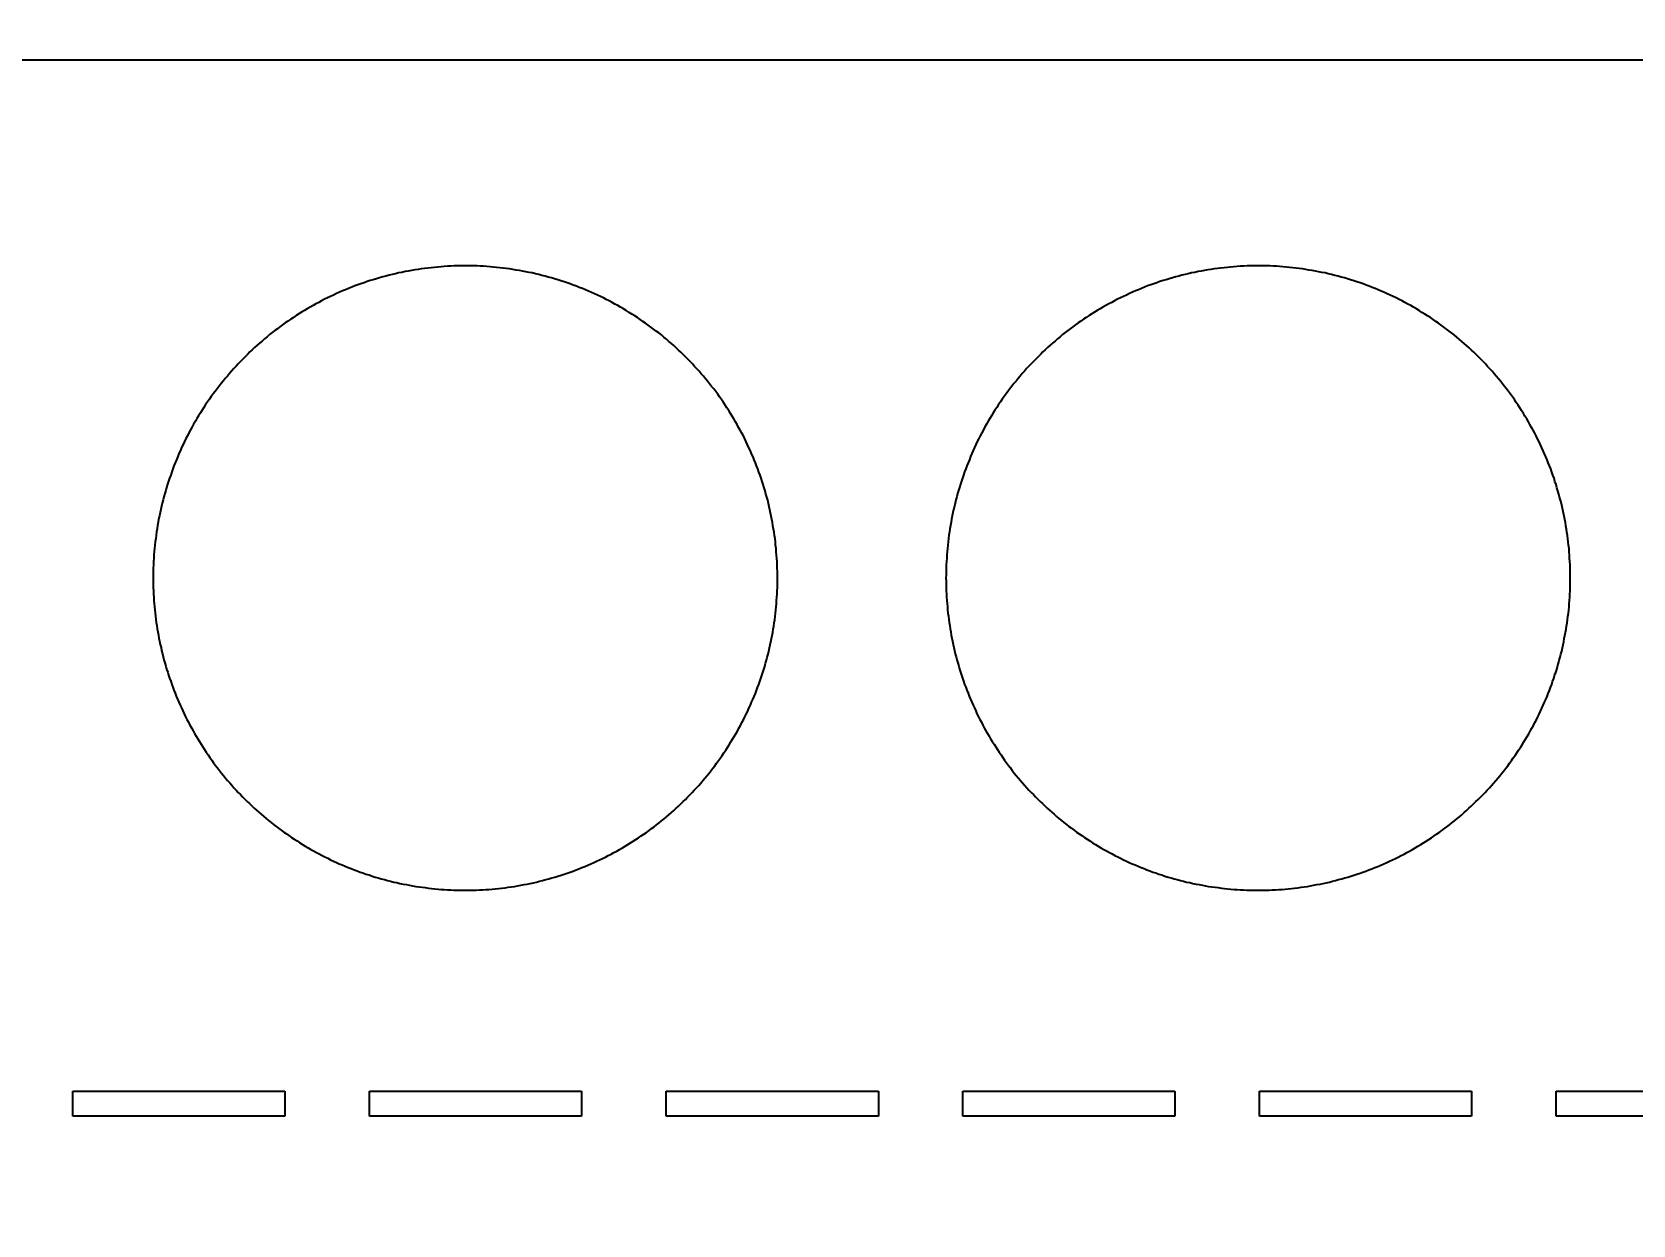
# Model space of a CAD drawing. Extents: x 0 to 420, y 0 to 297.
# Drawn here: x 126.87 to 137.13, y 162.62 to 170.26 of the extents above; entities that cross this region are included whole.
import ezdxf
from ezdxf.enums import TextEntityAlignment as Align

# ---------------------------------------------------------------- set-up
doc = ezdxf.new("R2010")
doc.units = 0
doc.header["$LTSCALE"] = 23.1
doc.layers.add('10000_FRONT', color=7, linetype='CONTINUOUS')
doc.layers.add('10100_DIM_FRONT', color=7, linetype='CONTINUOUS')
doc.dimstyles.get("Standard").update_dxf_attribs({"dimtxt": 2.5, "dimasz": 2.5, "dimexe": 1.25, "dimexo": 0.625, "dimtad": 1, "dimcen": 2.5, "dimazin": 3, "dimtfac": 1, "dimtmove": 0, "dimatfit": 3})

# ---------------------------------------------------------------- blocks, each defined once
blk = doc.blocks.new('*D0')
at = {"layer": '10100_DIM_FRONT', "linetype": 'CONTINUOUS'}
for p, q in [((147.4, 192.56), (147.4, 130.062)), ((103.9, 151.511), (103.9, 130.062)), ((103.9, 132.062), (125.65, 132.062)), ((147.4, 132.062), (125.65, 132.062))]:
    blk.add_line(p, q, dxfattribs=at)
for points in [[(107.4, 132.562), (103.9, 132.062), (107.4, 131.562)], [(143.9, 131.562), (147.4, 132.062), (143.9, 132.562)]]:
    blk.add_solid(points, dxfattribs=at)
blk.add_text('43,5', height=3.5, dxfattribs=at).set_placement((121.617, 132.937), (131.367, 132.937), align=Align.FIT)
blk = doc.blocks.new('*D1')
at = {"layer": '10100_DIM_FRONT', "linetype": 'CONTINUOUS'}
for p, q in [((111.900486, 192.560113), (111.900486, 137.865388)), ((147.400486, 192.560113), (147.400486, 137.865388)), ((111.900486, 139.865388), (129.650486, 139.865388)), ((147.400486, 139.865388), (129.650486, 139.865388))]:
    blk.add_line(p, q, dxfattribs=at)
for points in [[(115.400486, 140.365388), (111.900486, 139.865388), (115.400486, 139.365388)], [(143.900486, 139.365388), (147.400486, 139.865388), (143.900486, 140.365388)]]:
    blk.add_solid(points, dxfattribs=at)
blk.add_text('35,5', height=3.5, dxfattribs=at).set_placement((125.819828, 140.740388), (135.319828, 140.740388), align=Align.FIT)

msp = doc.modelspace()

# ---------------------------------------------------------------- linework, layer by layer
at = {"layer": '10000_FRONT', "color": 7, "linetype": 'CONTINUOUS'}
for p, q in [((111.9, 170.081), (147.4, 170.081)), ((127.137, 163.315), (127.137, 163.475)), ((127.137, 163.475), (128.495, 163.475)), ((128.495, 163.475), (128.495, 163.315)), ((129.037, 163.315), (129.037, 163.475)), ((129.037, 163.475), (130.396, 163.475)), ((130.396, 163.475), (130.396, 163.315)), ((130.938, 163.315), (130.938, 163.475)), ((130.938, 163.475), (132.297, 163.475)), ((132.297, 163.475), (132.297, 163.315)), ((132.839, 163.315), (132.839, 163.475)), ((132.839, 163.475), (134.197, 163.475)), ((134.197, 163.475), (134.197, 163.315)), ((134.74, 163.315), (134.74, 163.475)), ((134.74, 163.475), (136.098, 163.475)), ((136.098, 163.475), (136.098, 163.315)), ((136.64, 163.315), (136.64, 163.475)), ((136.64, 163.475), (137.999, 163.475)), ((128.495, 163.315), (127.137, 163.315)), ((130.396, 163.315), (129.037, 163.315)), ((132.297, 163.315), (130.938, 163.315)), ((134.197, 163.315), (132.839, 163.315)), ((136.098, 163.315), (134.74, 163.315)), ((137.999, 163.315), (136.64, 163.315))]:
    msp.add_line(p, q, dxfattribs=at)
for points in [[(131.65, 166.761), (131.65, 166.782), (131.65, 166.803), (131.649, 166.824), (131.649, 166.845), (131.648, 166.867), (131.646, 166.887), (131.645, 166.908), (131.643, 166.929), (131.642, 166.95), (131.639, 166.971), (131.637, 166.992), (131.635, 167.012), (131.632, 167.033), (131.629, 167.054), (131.626, 167.075), (131.622, 167.095), (131.619, 167.116), (131.615, 167.136), (131.611, 167.157), (131.607, 167.177), (131.602, 167.198), (131.598, 167.218), (131.593, 167.238), (131.588, 167.259), (131.582, 167.279), (131.577, 167.299), (131.571, 167.319), (131.565, 167.339), (131.559, 167.36), (131.552, 167.38), (131.546, 167.4), (131.539, 167.42), (131.532, 167.44), (131.525, 167.46), (131.517, 167.479), (131.509, 167.499), (131.502, 167.518), (131.494, 167.538), (131.485, 167.557), (131.477, 167.576), (131.468, 167.595), (131.459, 167.614), (131.45, 167.633), (131.441, 167.652), (131.432, 167.671), (131.422, 167.689), (131.412, 167.708), (131.402, 167.726), (131.392, 167.744), (131.382, 167.762), (131.371, 167.781), (131.36, 167.798), (131.35, 167.816), (131.338, 167.834), (131.327, 167.852), (131.316, 167.869), (131.304, 167.886), (131.292, 167.904), (131.28, 167.921), (131.268, 167.938), (131.255, 167.955), (131.242, 167.972), (131.229, 167.989), (131.216, 168.005), (131.203, 168.022), (131.19, 168.038), (131.176, 168.054), (131.162, 168.07), (131.149, 168.086), (131.135, 168.102), (131.12, 168.117), (131.106, 168.133), (131.092, 168.148), (131.077, 168.163), (131.062, 168.178), (131.047, 168.193), (131.032, 168.207), (131.017, 168.221), (131.002, 168.236), (130.986, 168.25), (130.971, 168.264), (130.955, 168.277), (130.939, 168.291), (130.923, 168.304), (130.907, 168.318), (130.89, 168.331), (130.874, 168.343), (130.857, 168.356), (130.84, 168.369), (130.823, 168.381), (130.806, 168.393), (130.789, 168.405), (130.772, 168.417), (130.754, 168.429), (130.736, 168.441), (130.718, 168.452), (130.7, 168.463), (130.682, 168.474), (130.664, 168.485), (130.646, 168.496), (130.628, 168.506), (130.609, 168.516), (130.591, 168.526), (130.572, 168.536), (130.553, 168.546), (130.535, 168.555), (130.516, 168.564), (130.497, 168.573), (130.478, 168.582), (130.459, 168.591), (130.439, 168.599), (130.42, 168.607), (130.401, 168.615), (130.381, 168.623), (130.362, 168.63), (130.342, 168.638), (130.323, 168.645), (130.303, 168.652), (130.283, 168.659), (130.263, 168.665), (130.243, 168.671), (130.223, 168.677), (130.203, 168.683), (130.182, 168.689), (130.162, 168.695), (130.142, 168.7), (130.121, 168.705), (130.1, 168.71), (130.08, 168.715), (130.059, 168.719), (130.038, 168.723), (130.017, 168.727), (129.997, 168.731), (129.976, 168.734), (129.955, 168.738), (129.934, 168.741), (129.913, 168.744), (129.893, 168.746), (129.872, 168.749), (129.851, 168.751), (129.83, 168.753), (129.809, 168.755), (129.788, 168.756), (129.767, 168.758), (129.746, 168.759), (129.726, 168.76), (129.705, 168.76), (129.684, 168.761), (129.663, 168.761), (129.642, 168.761), (129.621, 168.761), (129.6, 168.76), (129.579, 168.76), (129.558, 168.759), (129.537, 168.758), (129.516, 168.757), (129.495, 168.755), (129.474, 168.753), (129.453, 168.751), (129.432, 168.749), (129.41, 168.747), (129.389, 168.744), (129.368, 168.741), (129.348, 168.738), (129.327, 168.735), (129.306, 168.731), (129.285, 168.727), (129.265, 168.724), (129.244, 168.719), (129.223, 168.715), (129.203, 168.71), (129.182, 168.706), (129.162, 168.701), (129.142, 168.695), (129.122, 168.69), (129.101, 168.684), (129.081, 168.678), (129.061, 168.672), (129.041, 168.666), (129.021, 168.66), (129.002, 168.653), (128.982, 168.646), (128.962, 168.639), (128.942, 168.632), (128.923, 168.624), (128.903, 168.616), (128.884, 168.608), (128.864, 168.6), (128.845, 168.592), (128.826, 168.583), (128.807, 168.574), (128.787, 168.565), (128.768, 168.556), (128.749, 168.547), (128.73, 168.537), (128.712, 168.527), (128.693, 168.517), (128.675, 168.507), (128.656, 168.497)], [(136.73, 166.761), (136.73, 166.782), (136.73, 166.803), (136.729, 166.824), (136.729, 166.845), (136.728, 166.867), (136.726, 166.887), (136.725, 166.908), (136.723, 166.929), (136.722, 166.95), (136.719, 166.971), (136.717, 166.992), (136.715, 167.012), (136.712, 167.033), (136.709, 167.054), (136.706, 167.075), (136.702, 167.095), (136.699, 167.116), (136.695, 167.136), (136.691, 167.157), (136.687, 167.177), (136.682, 167.198), (136.678, 167.218), (136.673, 167.238), (136.668, 167.259), (136.662, 167.279), (136.657, 167.299), (136.651, 167.319), (136.645, 167.339), (136.639, 167.36), (136.632, 167.38), (136.626, 167.4), (136.619, 167.42), (136.612, 167.44), (136.605, 167.46), (136.597, 167.479), (136.589, 167.499), (136.582, 167.518), (136.574, 167.538), (136.565, 167.557), (136.557, 167.576), (136.548, 167.595), (136.539, 167.614), (136.53, 167.633), (136.521, 167.652), (136.512, 167.671), (136.502, 167.689), (136.492, 167.708), (136.482, 167.726), (136.472, 167.744), (136.462, 167.762), (136.451, 167.781), (136.44, 167.798), (136.43, 167.816), (136.418, 167.834), (136.407, 167.852), (136.396, 167.869), (136.384, 167.886), (136.372, 167.904), (136.36, 167.921), (136.348, 167.938), (136.335, 167.955), (136.322, 167.972), (136.309, 167.989), (136.296, 168.005), (136.283, 168.022), (136.27, 168.038), (136.256, 168.054), (136.242, 168.07), (136.229, 168.086), (136.215, 168.102), (136.2, 168.117), (136.186, 168.133), (136.172, 168.148), (136.157, 168.163), (136.142, 168.178), (136.127, 168.193), (136.112, 168.207), (136.097, 168.221), (136.082, 168.236), (136.066, 168.25), (136.051, 168.264), (136.035, 168.277), (136.019, 168.291), (136.003, 168.304), (135.987, 168.318), (135.97, 168.331), (135.954, 168.343), (135.937, 168.356), (135.92, 168.369), (135.903, 168.381), (135.886, 168.393), (135.869, 168.405), (135.852, 168.417), (135.834, 168.429), (135.816, 168.441), (135.798, 168.452), (135.78, 168.463), (135.762, 168.474), (135.744, 168.485), (135.726, 168.496), (135.708, 168.506), (135.689, 168.516), (135.671, 168.526), (135.652, 168.536), (135.633, 168.546), (135.615, 168.555), (135.596, 168.564), (135.577, 168.573), (135.558, 168.582), (135.539, 168.591), (135.519, 168.599), (135.5, 168.607), (135.481, 168.615), (135.461, 168.623), (135.442, 168.63), (135.422, 168.638), (135.403, 168.645), (135.383, 168.652), (135.363, 168.659), (135.343, 168.665), (135.323, 168.671), (135.303, 168.677), (135.283, 168.683), (135.262, 168.689), (135.242, 168.695), (135.222, 168.7), (135.201, 168.705), (135.18, 168.71), (135.16, 168.715), (135.139, 168.719), (135.118, 168.723), (135.097, 168.727), (135.077, 168.731), (135.056, 168.734), (135.035, 168.738), (135.014, 168.741), (134.993, 168.744), (134.973, 168.746), (134.952, 168.749), (134.931, 168.751), (134.91, 168.753), (134.889, 168.755), (134.868, 168.756), (134.847, 168.758), (134.826, 168.759), (134.806, 168.76), (134.785, 168.76), (134.764, 168.761), (134.743, 168.761), (134.722, 168.761), (134.701, 168.761), (134.68, 168.76), (134.659, 168.76), (134.638, 168.759), (134.617, 168.758), (134.596, 168.757), (134.575, 168.755), (134.554, 168.753), (134.533, 168.751), (134.512, 168.749), (134.49, 168.747), (134.469, 168.744), (134.448, 168.741), (134.428, 168.738), (134.407, 168.735), (134.386, 168.731), (134.365, 168.727), (134.345, 168.724), (134.324, 168.719), (134.303, 168.715), (134.283, 168.71), (134.262, 168.706), (134.242, 168.701), (134.222, 168.695), (134.202, 168.69), (134.181, 168.684), (134.161, 168.678), (134.141, 168.672), (134.121, 168.666), (134.101, 168.66), (134.082, 168.653), (134.062, 168.646), (134.042, 168.639), (134.022, 168.632), (134.003, 168.624), (133.983, 168.616), (133.964, 168.608), (133.944, 168.6), (133.925, 168.592), (133.906, 168.583), (133.887, 168.574), (133.867, 168.565), (133.848, 168.556), (133.829, 168.547), (133.81, 168.537), (133.792, 168.527), (133.773, 168.517), (133.755, 168.507), (133.736, 168.497)], [(128.656, 168.497), (128.638, 168.486), (128.62, 168.475), (128.602, 168.464), (128.584, 168.453), (128.567, 168.442), (128.549, 168.431), (128.532, 168.419), (128.514, 168.407), (128.497, 168.395), (128.48, 168.383), (128.463, 168.371), (128.447, 168.358), (128.43, 168.346), (128.413, 168.333), (128.397, 168.32), (128.381, 168.306), (128.365, 168.293), (128.349, 168.279), (128.333, 168.266), (128.317, 168.252), (128.301, 168.238), (128.286, 168.223), (128.271, 168.209), (128.255, 168.194), (128.24, 168.179), (128.225, 168.164), (128.211, 168.149), (128.196, 168.134), (128.182, 168.118), (128.167, 168.103), (128.153, 168.087), (128.139, 168.071), (128.126, 168.055), (128.112, 168.039), (128.099, 168.023), (128.086, 168.007), (128.073, 167.99), (128.06, 167.974), (128.047, 167.957), (128.035, 167.94), (128.023, 167.923), (128.011, 167.906), (127.999, 167.889), (127.987, 167.872), (127.976, 167.854), (127.964, 167.837), (127.953, 167.819), (127.942, 167.801), (127.931, 167.783), (127.921, 167.765), (127.91, 167.747), (127.9, 167.729), (127.89, 167.71), (127.88, 167.692), (127.87, 167.673), (127.861, 167.654), (127.851, 167.635), (127.842, 167.616), (127.833, 167.597), (127.825, 167.577), (127.816, 167.558), (127.808, 167.539), (127.8, 167.519), (127.792, 167.5), (127.784, 167.48), (127.777, 167.461), (127.77, 167.441), (127.763, 167.421), (127.756, 167.401), (127.749, 167.382), (127.743, 167.362), (127.737, 167.342), (127.731, 167.322), (127.725, 167.302), (127.719, 167.282), (127.714, 167.261), (127.709, 167.241), (127.704, 167.221), (127.699, 167.2), (127.695, 167.18), (127.691, 167.159), (127.686, 167.139), (127.683, 167.118), (127.679, 167.098), (127.676, 167.077), (127.672, 167.056), (127.669, 167.035), (127.667, 167.014), (127.664, 166.993), (127.662, 166.972), (127.66, 166.951), (127.658, 166.93), (127.656, 166.909), (127.655, 166.888), (127.653, 166.867), (127.652, 166.846), (127.651, 166.825), (127.651, 166.803), (127.651, 166.782), (127.65, 166.761)], [(133.736, 168.497), (133.718, 168.486), (133.7, 168.475), (133.682, 168.464), (133.664, 168.453), (133.647, 168.442), (133.629, 168.431), (133.612, 168.419), (133.594, 168.407), (133.577, 168.395), (133.56, 168.383), (133.543, 168.371), (133.527, 168.358), (133.51, 168.346), (133.493, 168.333), (133.477, 168.32), (133.461, 168.306), (133.445, 168.293), (133.429, 168.279), (133.413, 168.266), (133.397, 168.252), (133.381, 168.238), (133.366, 168.223), (133.351, 168.209), (133.335, 168.194), (133.32, 168.179), (133.305, 168.164), (133.291, 168.149), (133.276, 168.134), (133.262, 168.118), (133.247, 168.103), (133.233, 168.087), (133.219, 168.071), (133.206, 168.055), (133.192, 168.039), (133.179, 168.023), (133.166, 168.007), (133.153, 167.99), (133.14, 167.974), (133.127, 167.957), (133.115, 167.94), (133.103, 167.923), (133.091, 167.906), (133.079, 167.889), (133.067, 167.872), (133.056, 167.854), (133.044, 167.837), (133.033, 167.819), (133.022, 167.801), (133.011, 167.783), (133.001, 167.765), (132.99, 167.747), (132.98, 167.729), (132.97, 167.71), (132.96, 167.692), (132.95, 167.673), (132.941, 167.654), (132.931, 167.635), (132.922, 167.616), (132.913, 167.597), (132.905, 167.577), (132.896, 167.558), (132.888, 167.539), (132.88, 167.519), (132.872, 167.5), (132.864, 167.48), (132.857, 167.461), (132.85, 167.441), (132.843, 167.421), (132.836, 167.401), (132.829, 167.382), (132.823, 167.362), (132.817, 167.342), (132.811, 167.322), (132.805, 167.302), (132.799, 167.282), (132.794, 167.261), (132.789, 167.241), (132.784, 167.221), (132.779, 167.2), (132.775, 167.18), (132.771, 167.159), (132.766, 167.139), (132.763, 167.118), (132.759, 167.098), (132.756, 167.077), (132.752, 167.056), (132.749, 167.035), (132.747, 167.014), (132.744, 166.993), (132.742, 166.972), (132.74, 166.951), (132.738, 166.93), (132.736, 166.909), (132.735, 166.888), (132.733, 166.867), (132.732, 166.846), (132.731, 166.825), (132.731, 166.803), (132.731, 166.782), (132.73, 166.761)], [(127.65, 166.761), (127.651, 166.741), (127.651, 166.72), (127.651, 166.699), (127.652, 166.679), (127.653, 166.658), (127.654, 166.638), (127.656, 166.618), (127.657, 166.597), (127.659, 166.577), (127.661, 166.557), (127.663, 166.536), (127.666, 166.516), (127.668, 166.496), (127.671, 166.476), (127.674, 166.456), (127.677, 166.436), (127.681, 166.416), (127.684, 166.396), (127.688, 166.376), (127.692, 166.356), (127.696, 166.336), (127.701, 166.316), (127.705, 166.296), (127.71, 166.276), (127.715, 166.257), (127.72, 166.237), (127.726, 166.217), (127.732, 166.197), (127.737, 166.178), (127.744, 166.158), (127.75, 166.139), (127.756, 166.119), (127.763, 166.1), (127.77, 166.08), (127.777, 166.061), (127.784, 166.042), (127.792, 166.023), (127.799, 166.004), (127.807, 165.985), (127.815, 165.966), (127.824, 165.947), (127.832, 165.929), (127.841, 165.91), (127.849, 165.892), (127.858, 165.873), (127.867, 165.855), (127.877, 165.837), (127.886, 165.819), (127.896, 165.801), (127.906, 165.783), (127.916, 165.766), (127.926, 165.748), (127.936, 165.731), (127.947, 165.713), (127.958, 165.696), (127.969, 165.679), (127.98, 165.662), (127.991, 165.645), (128.003, 165.628), (128.014, 165.611), (128.026, 165.594), (128.038, 165.578), (128.05, 165.561), (128.063, 165.545), (128.075, 165.529), (128.088, 165.512), (128.101, 165.496), (128.114, 165.48), (128.128, 165.465), (128.141, 165.449), (128.154, 165.434), (128.168, 165.418), (128.182, 165.403), (128.196, 165.388), (128.21, 165.374), (128.224, 165.359), (128.239, 165.345), (128.253, 165.33), (128.268, 165.316), (128.283, 165.302), (128.298, 165.288), (128.313, 165.274), (128.328, 165.261), (128.343, 165.248), (128.359, 165.234), (128.374, 165.221), (128.39, 165.208), (128.406, 165.196), (128.422, 165.183), (128.438, 165.17), (128.454, 165.158), (128.471, 165.146), (128.487, 165.134), (128.504, 165.122), (128.521, 165.111), (128.538, 165.099), (128.555, 165.088), (128.573, 165.077), (128.59, 165.065), (128.608, 165.055), (128.625, 165.044), (128.643, 165.033), (128.661, 165.023), (128.679, 165.013), (128.697, 165.003), (128.715, 164.994), (128.733, 164.984), (128.751, 164.975), (128.769, 164.966), (128.788, 164.957), (128.806, 164.948), (128.825, 164.94), (128.843, 164.931), (128.862, 164.923), (128.881, 164.915), (128.9, 164.907), (128.919, 164.9), (128.938, 164.892), (128.957, 164.885), (128.976, 164.878), (128.995, 164.872), (129.014, 164.865), (129.034, 164.859), (129.053, 164.852), (129.073, 164.846), (129.093, 164.84), (129.112, 164.835), (129.132, 164.829), (129.152, 164.824), (129.172, 164.819), (129.192, 164.814), (129.212, 164.81), (129.232, 164.805), (129.253, 164.801), (129.273, 164.797), (129.293, 164.793), (129.313, 164.79), (129.333, 164.786), (129.354, 164.783), (129.374, 164.78), (129.394, 164.778), (129.415, 164.775), (129.435, 164.773), (129.455, 164.771), (129.476, 164.769), (129.496, 164.767), (129.516, 164.766), (129.537, 164.764), (129.557, 164.763), (129.577, 164.762), (129.598, 164.762), (129.618, 164.761), (129.638, 164.761), (129.659, 164.761), (129.679, 164.761), (129.7, 164.762), (129.72, 164.762), (129.741, 164.763), (129.761, 164.764), (129.782, 164.765), (129.802, 164.767), (129.823, 164.769), (129.843, 164.77), (129.864, 164.772), (129.884, 164.775), (129.905, 164.777), (129.925, 164.78), (129.946, 164.783), (129.966, 164.786), (129.986, 164.789), (130.006, 164.793), (130.027, 164.797), (130.047, 164.801), (130.067, 164.805), (130.087, 164.809), (130.107, 164.814), (130.126, 164.819), (130.146, 164.824), (130.166, 164.829), (130.186, 164.834), (130.205, 164.84), (130.225, 164.845), (130.244, 164.851), (130.264, 164.857), (130.283, 164.864), (130.303, 164.87), (130.322, 164.877), (130.341, 164.884), (130.36, 164.891), (130.379, 164.899), (130.398, 164.906), (130.417, 164.914), (130.436, 164.922), (130.455, 164.93), (130.474, 164.938), (130.492, 164.947), (130.511, 164.956), (130.53, 164.965), (130.548, 164.974)], [(130.548, 164.974), (130.567, 164.983), (130.585, 164.993), (130.603, 165.003), (130.621, 165.012), (130.639, 165.022), (130.657, 165.033), (130.674, 165.043), (130.692, 165.054), (130.709, 165.064), (130.726, 165.075), (130.744, 165.086), (130.761, 165.098), (130.778, 165.109), (130.794, 165.12), (130.811, 165.132), (130.828, 165.144), (130.844, 165.156), (130.86, 165.168), (130.876, 165.181), (130.892, 165.193), (130.908, 165.206), (130.924, 165.219), (130.94, 165.232), (130.955, 165.245), (130.971, 165.259), (130.986, 165.272), (131.001, 165.286), (131.016, 165.3), (131.031, 165.314), (131.046, 165.329), (131.061, 165.343), (131.075, 165.358), (131.09, 165.372), (131.104, 165.387), (131.118, 165.402), (131.132, 165.418), (131.146, 165.433), (131.159, 165.448), (131.173, 165.464), (131.186, 165.479), (131.199, 165.495), (131.212, 165.511), (131.224, 165.527), (131.237, 165.543), (131.249, 165.559), (131.261, 165.576), (131.273, 165.592), (131.285, 165.609), (131.297, 165.625), (131.308, 165.642), (131.319, 165.659), (131.331, 165.676), (131.342, 165.693), (131.352, 165.711), (131.363, 165.728), (131.373, 165.745), (131.384, 165.763), (131.394, 165.781), (131.404, 165.799), (131.414, 165.817), (131.423, 165.835), (131.433, 165.853), (131.442, 165.872), (131.451, 165.89), (131.46, 165.909), (131.468, 165.927), (131.477, 165.946), (131.485, 165.965), (131.493, 165.984), (131.501, 166.003), (131.509, 166.022), (131.516, 166.041), (131.523, 166.06), (131.531, 166.079), (131.537, 166.098), (131.544, 166.117), (131.55, 166.137), (131.557, 166.156), (131.563, 166.176), (131.569, 166.195), (131.574, 166.215), (131.58, 166.234), (131.585, 166.254), (131.59, 166.274), (131.595, 166.293), (131.6, 166.313), (131.604, 166.333), (131.608, 166.353), (131.612, 166.373), (131.616, 166.393), (131.62, 166.413), (131.623, 166.433), (131.627, 166.453), (131.63, 166.474), (131.633, 166.494), (131.635, 166.514), (131.638, 166.535), (131.64, 166.555), (131.642, 166.576), (131.644, 166.596), (131.645, 166.617), (131.647, 166.638), (131.648, 166.658), (131.649, 166.679), (131.65, 166.699), (131.65, 166.72), (131.65, 166.74), (131.65, 166.761)], [(132.73, 166.761), (132.731, 166.741), (132.731, 166.72), (132.731, 166.699), (132.732, 166.679), (132.733, 166.658), (132.734, 166.638), (132.736, 166.618), (132.737, 166.597), (132.739, 166.577), (132.741, 166.557), (132.743, 166.536), (132.746, 166.516), (132.748, 166.496), (132.751, 166.476), (132.754, 166.456), (132.757, 166.436), (132.761, 166.416), (132.764, 166.396), (132.768, 166.376), (132.772, 166.356), (132.776, 166.336), (132.781, 166.316), (132.785, 166.296), (132.79, 166.276), (132.795, 166.257), (132.8, 166.237), (132.806, 166.217), (132.812, 166.197), (132.817, 166.178), (132.824, 166.158), (132.83, 166.139), (132.836, 166.119), (132.843, 166.1), (132.85, 166.08), (132.857, 166.061), (132.864, 166.042), (132.872, 166.023), (132.879, 166.004), (132.887, 165.985), (132.895, 165.966), (132.904, 165.947), (132.912, 165.929), (132.921, 165.91), (132.929, 165.892), (132.938, 165.873), (132.947, 165.855), (132.957, 165.837), (132.966, 165.819), (132.976, 165.801), (132.986, 165.783), (132.996, 165.766), (133.006, 165.748), (133.016, 165.731), (133.027, 165.713), (133.038, 165.696), (133.049, 165.679), (133.06, 165.662), (133.071, 165.645), (133.083, 165.628), (133.094, 165.611), (133.106, 165.594), (133.118, 165.578), (133.13, 165.561), (133.143, 165.545), (133.155, 165.529), (133.168, 165.512), (133.181, 165.496), (133.194, 165.48), (133.208, 165.465), (133.221, 165.449), (133.234, 165.434), (133.248, 165.418), (133.262, 165.403), (133.276, 165.388), (133.29, 165.374), (133.304, 165.359), (133.319, 165.345), (133.333, 165.33), (133.348, 165.316), (133.363, 165.302), (133.378, 165.288), (133.393, 165.274), (133.408, 165.261), (133.423, 165.248), (133.439, 165.234), (133.454, 165.221), (133.47, 165.208), (133.486, 165.196), (133.502, 165.183), (133.518, 165.17), (133.534, 165.158), (133.551, 165.146), (133.567, 165.134), (133.584, 165.122), (133.601, 165.111), (133.618, 165.099), (133.635, 165.088), (133.653, 165.077), (133.67, 165.065), (133.688, 165.055), (133.705, 165.044), (133.723, 165.033), (133.741, 165.023), (133.759, 165.013), (133.777, 165.003), (133.795, 164.994), (133.813, 164.984), (133.831, 164.975), (133.849, 164.966), (133.868, 164.957), (133.886, 164.948), (133.905, 164.94), (133.923, 164.931), (133.942, 164.923), (133.961, 164.915), (133.98, 164.907), (133.999, 164.9), (134.018, 164.892), (134.037, 164.885), (134.056, 164.878), (134.075, 164.872), (134.094, 164.865), (134.114, 164.859), (134.133, 164.852), (134.153, 164.846), (134.173, 164.84), (134.192, 164.835), (134.212, 164.829), (134.232, 164.824), (134.252, 164.819), (134.272, 164.814), (134.292, 164.81), (134.312, 164.805), (134.333, 164.801), (134.353, 164.797), (134.373, 164.793), (134.393, 164.79), (134.413, 164.786), (134.434, 164.783), (134.454, 164.78), (134.474, 164.778), (134.495, 164.775), (134.515, 164.773), (134.535, 164.771), (134.556, 164.769), (134.576, 164.767), (134.596, 164.766), (134.617, 164.764), (134.637, 164.763), (134.657, 164.762), (134.678, 164.762), (134.698, 164.761), (134.718, 164.761), (134.739, 164.761), (134.759, 164.761), (134.78, 164.762), (134.8, 164.762), (134.821, 164.763), (134.841, 164.764), (134.862, 164.765), (134.882, 164.767), (134.903, 164.769), (134.923, 164.77), (134.944, 164.772), (134.964, 164.775), (134.985, 164.777), (135.005, 164.78), (135.026, 164.783), (135.046, 164.786), (135.066, 164.789), (135.086, 164.793), (135.107, 164.797), (135.127, 164.801), (135.147, 164.805), (135.167, 164.809), (135.187, 164.814), (135.206, 164.819), (135.226, 164.824), (135.246, 164.829), (135.266, 164.834), (135.285, 164.84), (135.305, 164.845), (135.324, 164.851), (135.344, 164.857), (135.363, 164.864), (135.383, 164.87), (135.402, 164.877), (135.421, 164.884), (135.44, 164.891), (135.459, 164.899), (135.478, 164.906), (135.497, 164.914), (135.516, 164.922), (135.535, 164.93), (135.554, 164.938), (135.572, 164.947), (135.591, 164.956), (135.61, 164.965), (135.628, 164.974)], [(135.628, 164.974), (135.647, 164.983), (135.665, 164.993), (135.683, 165.003), (135.701, 165.012), (135.719, 165.022), (135.737, 165.033), (135.754, 165.043), (135.772, 165.054), (135.789, 165.064), (135.806, 165.075), (135.824, 165.086), (135.841, 165.098), (135.858, 165.109), (135.874, 165.12), (135.891, 165.132), (135.908, 165.144), (135.924, 165.156), (135.94, 165.168), (135.956, 165.181), (135.972, 165.193), (135.988, 165.206), (136.004, 165.219), (136.02, 165.232), (136.035, 165.245), (136.051, 165.259), (136.066, 165.272), (136.081, 165.286), (136.096, 165.3), (136.111, 165.314), (136.126, 165.329), (136.141, 165.343), (136.155, 165.358), (136.17, 165.372), (136.184, 165.387), (136.198, 165.402), (136.212, 165.418), (136.226, 165.433), (136.239, 165.448), (136.253, 165.464), (136.266, 165.479), (136.279, 165.495), (136.292, 165.511), (136.304, 165.527), (136.317, 165.543), (136.329, 165.559), (136.341, 165.576), (136.353, 165.592), (136.365, 165.609), (136.377, 165.625), (136.388, 165.642), (136.399, 165.659), (136.411, 165.676), (136.422, 165.693), (136.432, 165.711), (136.443, 165.728), (136.453, 165.745), (136.464, 165.763), (136.474, 165.781), (136.484, 165.799), (136.494, 165.817), (136.503, 165.835), (136.513, 165.853), (136.522, 165.872), (136.531, 165.89), (136.54, 165.909), (136.548, 165.927), (136.557, 165.946), (136.565, 165.965), (136.573, 165.984), (136.581, 166.003), (136.589, 166.022), (136.596, 166.041), (136.603, 166.06), (136.611, 166.079), (136.617, 166.098), (136.624, 166.117), (136.63, 166.137), (136.637, 166.156), (136.643, 166.176), (136.649, 166.195), (136.654, 166.215), (136.66, 166.234), (136.665, 166.254), (136.67, 166.274), (136.675, 166.293), (136.68, 166.313), (136.684, 166.333), (136.688, 166.353), (136.692, 166.373), (136.696, 166.393), (136.7, 166.413), (136.703, 166.433), (136.707, 166.453), (136.71, 166.474), (136.713, 166.494), (136.715, 166.514), (136.718, 166.535), (136.72, 166.555), (136.722, 166.576), (136.724, 166.596), (136.725, 166.617), (136.727, 166.638), (136.728, 166.658), (136.729, 166.679), (136.73, 166.699), (136.73, 166.72), (136.73, 166.74), (136.73, 166.761)]]:
    msp.add_lwpolyline(points, dxfattribs=at)

# ---------------------------------------------------------------- dimensions: what is measured, and where the dimension line sits
at = {"layer": '10100_DIM_FRONT', "linetype": 'CONTINUOUS'}
for base, p1, picture, middle in [((147.4, 132.062), (103.9, 151.511), '*D0', (126.492, 134.687)), ((147.4, 139.865), (111.9, 192.56), '*D1', (130.57, 142.49))]:
    dim = msp.add_linear_dim(base=base, p1=p1, p2=(147.4, 192.56), dimstyle='Standard', dxfattribs=at)
    dim.commit()
    dim.dimension.update_dxf_attribs({"geometry": picture, "text_midpoint": middle, "dimtype": 128})

doc.saveas('drawing.dxf')
